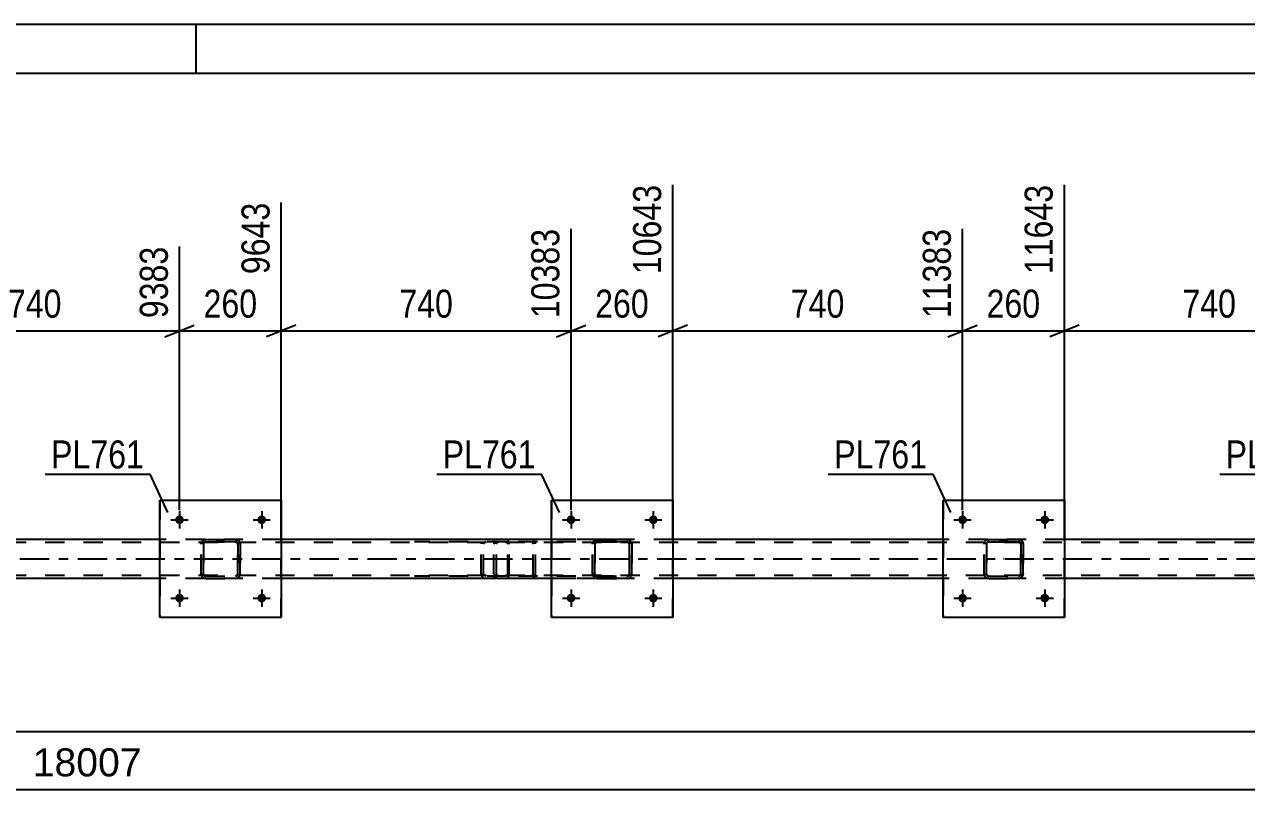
# Model space of a CAD drawing. Header units: millimetres. Extents: x 0 to 841, y 0 to 594.
# Drawn here: x 403.4 to 528.3, y 515.8 to 594 of the extents above; entities that cross this region are included whole.
import ezdxf

# ---------------------------------------------------------------- set-up
doc = ezdxf.new("R2010")
doc.units = ezdxf.units.MM
doc.linetypes.add('DXK_LINE_DOT2', pattern=[3.9198, 1.9599, -1.9599])
doc.linetypes.add('DXK_LINE_DOT3', pattern=[5.9187, 2.979, -0.9799, 0.9799, -0.9799])
doc.styles.add('Arial', font='ARIAL.TTF', dxfattribs={"height": 0.2})
doc.styles.add('Arial Narrow', font='ARIALN.TTF', dxfattribs={"height": 0.2})

# ---------------------------------------------------------------- blocks, each defined once
blk = doc.blocks.new('Unknown-318891418-1113')
at = {"color": 5, "linetype": 'Continuous'}
for p, q in [((841, 594), (0, 594)), ((421, 589), (421, 594)), ((836, 589), (5, 589))]:
    blk.add_line(p, q, dxfattribs=at)
blk = doc.blocks.new('Bolt-318891418-6267 - 6237')
at = {"linetype": 'Continuous'}
for points in [[(498.85, 543.37), (498.86, 543.46), (498.89, 543.55), (498.93, 543.63), (498.99, 543.7), (499.07, 543.75), (499.15, 543.79), (499.24, 543.81), (499.33, 543.81), (499.42, 543.79), (499.51, 543.75), (499.58, 543.7), (499.64, 543.63), (499.69, 543.55), (499.72, 543.46), (499.73, 543.37), (499.72, 543.28), (499.69, 543.19), (499.64, 543.11), (499.58, 543.04), (499.51, 542.99), (499.42, 542.95), (499.33, 542.93), (499.24, 542.93), (499.15, 542.95), (499.07, 542.99), (498.99, 543.04), (498.93, 543.11), (498.89, 543.19), (498.86, 543.28)], [(507.25, 543.37), (507.26, 543.46), (507.29, 543.55), (507.33, 543.63), (507.39, 543.7), (507.47, 543.75), (507.55, 543.79), (507.64, 543.81), (507.73, 543.81), (507.82, 543.79), (507.91, 543.75), (507.98, 543.7), (508.04, 543.63), (508.09, 543.55), (508.12, 543.46), (508.13, 543.37), (508.12, 543.28), (508.09, 543.19), (508.04, 543.11), (507.98, 543.04), (507.91, 542.99), (507.82, 542.95), (507.73, 542.93), (507.64, 542.93), (507.55, 542.95), (507.47, 542.99), (507.39, 543.04), (507.33, 543.11), (507.29, 543.19), (507.26, 543.28)]]:
    blk.add_hatch(color=1, dxfattribs=at).paths.add_polyline_path(points)
at = {"color": 1, "linetype": 'Continuous'}
for p, q in [((498.41, 543.37), (500.17, 543.37)), ((499.29, 544.25), (499.29, 542.49)), ((506.81, 543.37), (508.57, 543.37)), ((507.69, 544.25), (507.69, 542.49))]:
    blk.add_line(p, q, dxfattribs=at)
blk = doc.blocks.new('Bolt-318891418-6268 - 6237')
at = {"linetype": 'Continuous'}
for points in [[(498.85, 535.37), (498.86, 535.46), (498.89, 535.55), (498.93, 535.63), (498.99, 535.7), (499.07, 535.75), (499.15, 535.79), (499.24, 535.81), (499.33, 535.81), (499.42, 535.79), (499.51, 535.75), (499.58, 535.7), (499.64, 535.63), (499.69, 535.55), (499.72, 535.46), (499.73, 535.37), (499.72, 535.28), (499.69, 535.19), (499.64, 535.11), (499.58, 535.04), (499.51, 534.99), (499.42, 534.95), (499.33, 534.93), (499.24, 534.93), (499.15, 534.95), (499.07, 534.99), (498.99, 535.04), (498.93, 535.11), (498.89, 535.19), (498.86, 535.28)], [(507.25, 535.37), (507.26, 535.46), (507.29, 535.55), (507.33, 535.63), (507.39, 535.7), (507.47, 535.75), (507.55, 535.79), (507.64, 535.81), (507.73, 535.81), (507.82, 535.79), (507.91, 535.75), (507.98, 535.7), (508.04, 535.63), (508.09, 535.55), (508.12, 535.46), (508.13, 535.37), (508.12, 535.28), (508.09, 535.19), (508.04, 535.11), (507.98, 535.04), (507.91, 534.99), (507.82, 534.95), (507.73, 534.93), (507.64, 534.93), (507.55, 534.95), (507.47, 534.99), (507.39, 535.04), (507.33, 535.11), (507.29, 535.19), (507.26, 535.28)]]:
    blk.add_hatch(color=1, dxfattribs=at).paths.add_polyline_path(points)
at = {"color": 1, "linetype": 'Continuous'}
for p, q in [((499.29, 536.25), (499.29, 534.49)), ((507.69, 536.25), (507.69, 534.49)), ((498.41, 535.37), (500.17, 535.37)), ((506.81, 535.37), (508.57, 535.37))]:
    blk.add_line(p, q, dxfattribs=at)
blk = doc.blocks.new('Bolt-318891418-6269 - 6237')
at = {"linetype": 'Continuous'}
for points in [[(458.85, 543.37), (458.86, 543.46), (458.89, 543.55), (458.93, 543.63), (458.99, 543.7), (459.07, 543.75), (459.15, 543.79), (459.24, 543.81), (459.33, 543.81), (459.42, 543.79), (459.51, 543.75), (459.58, 543.7), (459.64, 543.63), (459.69, 543.55), (459.72, 543.46), (459.73, 543.37), (459.72, 543.28), (459.69, 543.19), (459.64, 543.11), (459.58, 543.04), (459.51, 542.99), (459.42, 542.95), (459.33, 542.93), (459.24, 542.93), (459.15, 542.95), (459.07, 542.99), (458.99, 543.04), (458.93, 543.11), (458.89, 543.19), (458.86, 543.28)], [(467.25, 543.37), (467.26, 543.46), (467.29, 543.55), (467.33, 543.63), (467.39, 543.7), (467.47, 543.75), (467.55, 543.79), (467.64, 543.81), (467.73, 543.81), (467.82, 543.79), (467.91, 543.75), (467.98, 543.7), (468.04, 543.63), (468.09, 543.55), (468.12, 543.46), (468.13, 543.37), (468.12, 543.28), (468.09, 543.19), (468.04, 543.11), (467.98, 543.04), (467.91, 542.99), (467.82, 542.95), (467.73, 542.93), (467.64, 542.93), (467.55, 542.95), (467.47, 542.99), (467.39, 543.04), (467.33, 543.11), (467.29, 543.19), (467.26, 543.28)]]:
    blk.add_hatch(color=1, dxfattribs=at).paths.add_polyline_path(points)
at = {"color": 1, "linetype": 'Continuous'}
for p, q in [((458.41, 543.37), (460.17, 543.37)), ((459.29, 544.25), (459.29, 542.49)), ((466.81, 543.37), (468.57, 543.37)), ((467.69, 544.25), (467.69, 542.49))]:
    blk.add_line(p, q, dxfattribs=at)
blk = doc.blocks.new('Bolt-318891418-6270 - 6237')
at = {"linetype": 'Continuous'}
for points in [[(458.85, 535.37), (458.86, 535.46), (458.89, 535.55), (458.93, 535.63), (458.99, 535.7), (459.07, 535.75), (459.15, 535.79), (459.24, 535.81), (459.33, 535.81), (459.42, 535.79), (459.51, 535.75), (459.58, 535.7), (459.64, 535.63), (459.69, 535.55), (459.72, 535.46), (459.73, 535.37), (459.72, 535.28), (459.69, 535.19), (459.64, 535.11), (459.58, 535.04), (459.51, 534.99), (459.42, 534.95), (459.33, 534.93), (459.24, 534.93), (459.15, 534.95), (459.07, 534.99), (458.99, 535.04), (458.93, 535.11), (458.89, 535.19), (458.86, 535.28)], [(467.25, 535.37), (467.26, 535.46), (467.29, 535.55), (467.33, 535.63), (467.39, 535.7), (467.47, 535.75), (467.55, 535.79), (467.64, 535.81), (467.73, 535.81), (467.82, 535.79), (467.91, 535.75), (467.98, 535.7), (468.04, 535.63), (468.09, 535.55), (468.12, 535.46), (468.13, 535.37), (468.12, 535.28), (468.09, 535.19), (468.04, 535.11), (467.98, 535.04), (467.91, 534.99), (467.82, 534.95), (467.73, 534.93), (467.64, 534.93), (467.55, 534.95), (467.47, 534.99), (467.39, 535.04), (467.33, 535.11), (467.29, 535.19), (467.26, 535.28)]]:
    blk.add_hatch(color=1, dxfattribs=at).paths.add_polyline_path(points)
at = {"color": 1, "linetype": 'Continuous'}
for p, q in [((459.29, 536.25), (459.29, 534.49)), ((467.69, 536.25), (467.69, 534.49)), ((458.41, 535.37), (460.17, 535.37)), ((466.81, 535.37), (468.57, 535.37))]:
    blk.add_line(p, q, dxfattribs=at)
blk = doc.blocks.new('Bolt-318891418-6271 - 6237')
at = {"linetype": 'Continuous'}
for points in [[(418.84, 543.37), (418.85, 543.46), (418.88, 543.55), (418.93, 543.63), (418.99, 543.7), (419.06, 543.75), (419.15, 543.79), (419.24, 543.81), (419.33, 543.81), (419.42, 543.79), (419.5, 543.75), (419.58, 543.7), (419.64, 543.63), (419.68, 543.55), (419.71, 543.46), (419.72, 543.37), (419.71, 543.28), (419.68, 543.19), (419.64, 543.11), (419.58, 543.04), (419.5, 542.99), (419.42, 542.95), (419.33, 542.93), (419.24, 542.93), (419.15, 542.95), (419.06, 542.99), (418.99, 543.04), (418.93, 543.11), (418.88, 543.19), (418.85, 543.28)], [(427.24, 543.37), (427.25, 543.46), (427.28, 543.55), (427.33, 543.63), (427.39, 543.7), (427.46, 543.75), (427.55, 543.79), (427.64, 543.81), (427.73, 543.81), (427.82, 543.79), (427.9, 543.75), (427.98, 543.7), (428.04, 543.63), (428.08, 543.55), (428.11, 543.46), (428.12, 543.37), (428.11, 543.28), (428.08, 543.19), (428.04, 543.11), (427.98, 543.04), (427.9, 542.99), (427.82, 542.95), (427.73, 542.93), (427.64, 542.93), (427.55, 542.95), (427.46, 542.99), (427.39, 543.04), (427.33, 543.11), (427.28, 543.19), (427.25, 543.28)]]:
    blk.add_hatch(color=1, dxfattribs=at).paths.add_polyline_path(points)
at = {"color": 1, "linetype": 'Continuous'}
for p, q in [((418.4, 543.37), (420.16, 543.37)), ((419.28, 544.25), (419.28, 542.49)), ((426.8, 543.37), (428.56, 543.37)), ((427.68, 544.25), (427.68, 542.49))]:
    blk.add_line(p, q, dxfattribs=at)
blk = doc.blocks.new('Bolt-318891418-6272 - 6237')
at = {"linetype": 'Continuous'}
for points in [[(418.84, 535.37), (418.85, 535.46), (418.88, 535.55), (418.93, 535.63), (418.99, 535.7), (419.06, 535.75), (419.15, 535.79), (419.24, 535.81), (419.33, 535.81), (419.42, 535.79), (419.5, 535.75), (419.58, 535.7), (419.64, 535.63), (419.68, 535.55), (419.71, 535.46), (419.72, 535.37), (419.71, 535.28), (419.68, 535.19), (419.64, 535.11), (419.58, 535.04), (419.5, 534.99), (419.42, 534.95), (419.33, 534.93), (419.24, 534.93), (419.15, 534.95), (419.06, 534.99), (418.99, 535.04), (418.93, 535.11), (418.88, 535.19), (418.85, 535.28)], [(427.24, 535.37), (427.25, 535.46), (427.28, 535.55), (427.33, 535.63), (427.39, 535.7), (427.46, 535.75), (427.55, 535.79), (427.64, 535.81), (427.73, 535.81), (427.82, 535.79), (427.9, 535.75), (427.98, 535.7), (428.04, 535.63), (428.08, 535.55), (428.11, 535.46), (428.12, 535.37), (428.11, 535.28), (428.08, 535.19), (428.04, 535.11), (427.98, 535.04), (427.9, 534.99), (427.82, 534.95), (427.73, 534.93), (427.64, 534.93), (427.55, 534.95), (427.46, 534.99), (427.39, 535.04), (427.33, 535.11), (427.28, 535.19), (427.25, 535.28)]]:
    blk.add_hatch(color=1, dxfattribs=at).paths.add_polyline_path(points)
at = {"color": 1, "linetype": 'Continuous'}
for p, q in [((419.28, 536.25), (419.28, 534.49)), ((427.68, 536.25), (427.68, 534.49)), ((418.4, 535.37), (420.16, 535.37)), ((426.8, 535.37), (428.56, 535.37))]:
    blk.add_line(p, q, dxfattribs=at)
blk = doc.blocks.new('Part-318891418-6298 - 6237')
at = {"color": 7, "linetype": 'DXK_LINE_DOT2'}
for p, q in [((764.22, 541.05), (89.29, 541.05)), ((429.68, 541.37), (417.28, 541.37)), ((469.69, 541.37), (457.29, 541.37)), ((509.69, 541.37), (497.29, 541.37)), ((764.22, 537.69), (89.29, 537.69)), ((429.68, 537.37), (417.28, 537.37)), ((469.69, 537.37), (457.29, 537.37)), ((509.69, 537.37), (497.29, 537.37))]:
    blk.add_line(p, q, dxfattribs=at)
at = {"color": 2, "linetype": 'Continuous'}
for p, q in [((417.28, 541.37), (389.69, 541.37)), ((457.29, 541.37), (429.68, 541.37)), ((497.29, 541.37), (469.69, 541.37)), ((537.28, 541.37), (509.69, 541.37)), ((417.28, 537.37), (389.69, 537.37)), ((457.29, 537.37), (429.68, 537.37)), ((497.29, 537.37), (469.69, 537.37)), ((537.28, 537.37), (509.69, 537.37))]:
    blk.add_line(p, q, dxfattribs=at)
at = {"color": 7, "linetype": 'DXK_LINE_DOT3'}
blk.add_line((89.29, 539.37), (764.22, 539.37), dxfattribs=at)
blk = doc.blocks.new('Part-318891418-6331 - 6237')
at = {"color": 7, "linetype": 'DXK_LINE_DOT2'}
for p, q in [((451.45, 541.05), (451.41, 540.89)), ((451.41, 537.85), (451.41, 540.89)), ((451.45, 541.08), (451.45, 541.05)), ((451.67, 540.89), (451.69, 540.98)), ((451.67, 537.85), (451.67, 540.89)), ((451.69, 540.98), (451.74, 541.06)), ((451.92, 541.37), (451.73, 541.33)), ((451.74, 541.06), (451.83, 541.11)), ((451.83, 541.11), (451.92, 541.13)), ((463.7, 541.37), (451.92, 541.37)), ((463.7, 541.13), (451.92, 541.13)), ((455.35, 541.33), (455.16, 541.37)), ((455.16, 541.13), (455.26, 541.11)), ((455.26, 541.11), (455.34, 541.06)), ((455.34, 541.06), (455.39, 540.98)), ((455.39, 540.98), (455.41, 540.89)), ((455.41, 537.85), (455.41, 540.89)), ((455.63, 541.05), (455.63, 541.08)), ((455.67, 540.89), (455.63, 541.05)), ((455.67, 537.85), (455.67, 540.89)), ((451.41, 537.85), (451.42, 537.82)), ((451.42, 537.82), (451.44, 537.72)), ((451.44, 537.72), (451.45, 537.67)), ((451.69, 537.76), (451.67, 537.85)), ((451.74, 537.68), (451.69, 537.76)), ((451.73, 537.41), (451.92, 537.37)), ((451.83, 537.63), (451.74, 537.68)), ((451.92, 537.61), (451.83, 537.63)), ((463.7, 537.61), (451.92, 537.61)), ((463.7, 537.37), (451.92, 537.37)), ((455.26, 537.63), (455.16, 537.61)), ((455.16, 537.37), (455.35, 537.41)), ((455.34, 537.68), (455.26, 537.63)), ((455.39, 537.76), (455.34, 537.68)), ((455.41, 537.85), (455.39, 537.76)), ((455.63, 537.67), (455.64, 537.72)), ((455.64, 537.72), (455.66, 537.82)), ((455.66, 537.82), (455.67, 537.85))]:
    blk.add_line(p, q, dxfattribs=at)
for centre, start, end in [((455.18, 540.87), 24.32, 69.2417), ((451.9, 537.87), 204.32, 249.2417), ((455.18, 537.87), 290.7583, 335.68)]:
    blk.add_arc(centre, 0.496, start, end, dxfattribs=at)
blk = doc.blocks.new('Part-318891418-6372 - 6237')
at = {"color": 2, "linetype": 'Continuous'}
for p, q in [((497.29, 533.37), (497.29, 545.37)), ((497.29, 545.37), (497.29, 545.37)), ((497.29, 545.37), (509.69, 545.37)), ((509.69, 545.37), (509.69, 533.37)), ((497.29, 533.37), (497.29, 533.37)), ((509.69, 533.37), (497.29, 533.37))]:
    blk.add_line(p, q, dxfattribs=at)
at = {"color": 7, "linetype": 'DXK_LINE_DOT2'}
for p, q in [((497.29, 545.37), (497.29, 533.37)), ((497.29, 545.37), (497.29, 545.37)), ((509.69, 533.37), (509.69, 545.37)), ((497.29, 533.37), (497.29, 533.37))]:
    blk.add_line(p, q, dxfattribs=at)
blk = doc.blocks.new('Part-318891418-6373 - 6237')
at = {"color": 7, "linetype": 'DXK_LINE_DOT2'}
for p, q in [((501.48, 540.89), (501.52, 541.08)), ((501.48, 540.89), (501.49, 540.89)), ((501.48, 537.85), (501.48, 540.89)), ((501.52, 541.07), (501.49, 540.89)), ((501.49, 537.85), (501.49, 540.89)), ((501.74, 540.98), (501.72, 540.89)), ((501.73, 540.89), (501.72, 540.89)), ((501.72, 540.89), (501.72, 537.85)), ((501.73, 540.89), (501.75, 540.98)), ((501.73, 537.85), (501.73, 540.89)), ((501.79, 541.06), (501.74, 540.98)), ((501.75, 540.98), (501.8, 541.06)), ((501.78, 541.33), (501.96, 541.37)), ((501.97, 541.37), (501.78, 541.33)), ((501.87, 541.11), (501.79, 541.06)), ((501.8, 541.06), (501.88, 541.11)), ((501.96, 541.13), (501.87, 541.11)), ((501.88, 541.11), (501.97, 541.13)), ((501.97, 541.37), (501.96, 541.37)), ((501.96, 541.37), (505, 541.37)), ((501.96, 541.13), (501.97, 541.13)), ((505, 541.13), (501.96, 541.13)), ((501.97, 541.37), (505.01, 541.37)), ((501.97, 541.13), (505.01, 541.13)), ((505, 541.37), (505.01, 541.37)), ((505, 541.37), (505.19, 541.33)), ((505.01, 541.13), (505, 541.13)), ((505.1, 541.11), (505, 541.13)), ((505.19, 541.33), (505.01, 541.37)), ((505.01, 541.13), (505.1, 541.11)), ((505.1, 541.11), (505.1, 541.11)), ((505.1, 541.11), (505.18, 541.06)), ((505.17, 541.06), (505.1, 541.11)), ((505.22, 540.98), (505.17, 541.06)), ((505.18, 541.06), (505.23, 540.98)), ((505.24, 540.89), (505.22, 540.98)), ((505.23, 540.98), (505.25, 540.89)), ((505.25, 540.89), (505.24, 540.89)), ((505.24, 540.89), (505.24, 537.85)), ((505.25, 537.85), (505.25, 540.89)), ((505.45, 541.08), (505.48, 540.89)), ((505.49, 540.89), (505.45, 541.07)), ((505.49, 540.89), (505.48, 540.89)), ((505.48, 540.89), (505.48, 537.85)), ((505.49, 537.85), (505.49, 540.89)), ((501.49, 537.85), (501.48, 537.85)), ((501.52, 537.67), (501.48, 537.85)), ((501.49, 537.85), (501.52, 537.67)), ((501.72, 537.85), (501.73, 537.85)), ((501.72, 537.85), (501.74, 537.76)), ((501.75, 537.76), (501.73, 537.85)), ((501.74, 537.76), (501.79, 537.68)), ((501.8, 537.68), (501.75, 537.76)), ((501.78, 537.41), (501.78, 537.41)), ((501.96, 537.37), (501.78, 537.41)), ((501.78, 537.41), (501.97, 537.37)), ((501.79, 537.68), (501.87, 537.63)), ((501.88, 537.63), (501.8, 537.68)), ((501.87, 537.63), (501.96, 537.61)), ((501.97, 537.61), (501.88, 537.63)), ((501.97, 537.61), (501.96, 537.61)), ((501.96, 537.61), (505, 537.61)), ((501.97, 537.37), (501.96, 537.37)), ((501.96, 537.37), (505, 537.37)), ((501.97, 537.61), (505.01, 537.61)), ((501.97, 537.37), (505.01, 537.37)), ((505, 537.61), (505.1, 537.63)), ((505, 537.61), (505.01, 537.61)), ((505.19, 537.41), (505, 537.37)), ((505, 537.37), (505.01, 537.37)), ((505.1, 537.63), (505.01, 537.61)), ((505.01, 537.37), (505.19, 537.41)), ((505.18, 537.68), (505.1, 537.63)), ((505.1, 537.63), (505.17, 537.68)), ((505.17, 537.68), (505.22, 537.76)), ((505.23, 537.76), (505.18, 537.68)), ((505.22, 537.76), (505.24, 537.85)), ((505.25, 537.85), (505.23, 537.76)), ((505.24, 537.85), (505.25, 537.85)), ((505.48, 537.85), (505.45, 537.67)), ((505.45, 537.67), (505.49, 537.85)), ((505.48, 537.85), (505.49, 537.85))]:
    blk.add_line(p, q, dxfattribs=at)
at = {"color": 7, "linetype": 'DXK_LINE_DOT3'}
blk.add_line((503.49, 539.37), (503.48, 539.37), dxfattribs=at)
at = {"color": 7, "linetype": 'DXK_LINE_DOT2'}
for centre, start, end in [((501.96, 540.89), 112.5, 157.5), ((501.97, 540.89), 112.5, 157.5), ((505, 540.89), 22.5, 67.5), ((505.01, 540.89), 22.5, 67.5), ((501.96, 537.85), 202.5, 247.5), ((501.97, 537.85), 202.5, 247.5), ((505, 537.85), 292.5, 337.5), ((505.01, 537.85), 292.5, 337.5)]:
    blk.add_arc(centre, 0.48, start, end, dxfattribs=at)
blk = doc.blocks.new('Part-318891418-6378 - 6237')
at = {"color": 2, "linetype": 'Continuous'}
for p, q in [((457.29, 533.37), (457.29, 545.37)), ((457.29, 545.37), (457.29, 545.37)), ((457.29, 545.37), (469.69, 545.37)), ((469.69, 545.37), (469.69, 533.37)), ((457.29, 533.37), (457.29, 533.37)), ((469.69, 533.37), (457.29, 533.37))]:
    blk.add_line(p, q, dxfattribs=at)
at = {"color": 7, "linetype": 'DXK_LINE_DOT2'}
for p, q in [((457.29, 545.37), (457.29, 533.37)), ((457.29, 545.37), (457.29, 545.37)), ((469.69, 533.37), (469.69, 545.37)), ((457.29, 533.37), (457.29, 533.37))]:
    blk.add_line(p, q, dxfattribs=at)
blk = doc.blocks.new('Part-318891418-6379 - 6237')
at = {"color": 7, "linetype": 'DXK_LINE_DOT2'}
for p, q in [((461.48, 540.89), (461.52, 541.08)), ((461.48, 540.89), (461.49, 540.89)), ((461.48, 537.85), (461.48, 540.89)), ((461.52, 541.07), (461.49, 540.89)), ((461.49, 537.85), (461.49, 540.89)), ((461.74, 540.98), (461.72, 540.89)), ((461.73, 540.89), (461.72, 540.89)), ((461.72, 540.89), (461.72, 537.85)), ((461.73, 540.89), (461.75, 540.98)), ((461.73, 537.85), (461.73, 540.89)), ((461.79, 541.06), (461.74, 540.98)), ((461.75, 540.98), (461.8, 541.06)), ((461.78, 541.33), (461.96, 541.37)), ((461.97, 541.37), (461.78, 541.33)), ((461.87, 541.11), (461.79, 541.06)), ((461.8, 541.06), (461.88, 541.11)), ((461.96, 541.13), (461.87, 541.11)), ((461.88, 541.11), (461.97, 541.13)), ((461.97, 541.37), (461.96, 541.37)), ((461.96, 541.37), (465, 541.37)), ((461.96, 541.13), (461.97, 541.13)), ((465, 541.13), (461.96, 541.13)), ((461.97, 541.37), (465.01, 541.37)), ((461.97, 541.13), (465.01, 541.13)), ((465, 541.37), (465.01, 541.37)), ((465, 541.37), (465.19, 541.33)), ((465.01, 541.13), (465, 541.13)), ((465.1, 541.11), (465, 541.13)), ((465.19, 541.33), (465.01, 541.37)), ((465.01, 541.13), (465.1, 541.11)), ((465.1, 541.11), (465.1, 541.11)), ((465.1, 541.11), (465.18, 541.06)), ((465.17, 541.06), (465.1, 541.11)), ((465.23, 540.98), (465.17, 541.06)), ((465.18, 541.06), (465.23, 540.98)), ((465.23, 540.98), (465.25, 540.89)), ((465.24, 540.89), (465.23, 540.98)), ((465.25, 540.89), (465.24, 540.89)), ((465.24, 540.89), (465.24, 537.85)), ((465.25, 537.85), (465.25, 540.89)), ((465.45, 541.08), (465.48, 540.89)), ((465.49, 540.89), (465.45, 541.07)), ((465.49, 540.89), (465.48, 540.89)), ((465.48, 540.89), (465.48, 537.85)), ((465.49, 537.85), (465.49, 540.89)), ((461.49, 537.85), (461.48, 537.85)), ((461.52, 537.67), (461.48, 537.85)), ((461.49, 537.85), (461.52, 537.67)), ((461.72, 537.85), (461.73, 537.85)), ((461.72, 537.85), (461.74, 537.76)), ((461.75, 537.76), (461.73, 537.85)), ((461.74, 537.76), (461.79, 537.68)), ((461.8, 537.68), (461.75, 537.76)), ((461.78, 537.41), (461.78, 537.41)), ((461.96, 537.37), (461.78, 537.41)), ((461.78, 537.41), (461.97, 537.37)), ((461.79, 537.68), (461.87, 537.63)), ((461.88, 537.63), (461.8, 537.68)), ((461.87, 537.63), (461.96, 537.61)), ((461.97, 537.61), (461.88, 537.63)), ((461.97, 537.61), (461.96, 537.61)), ((461.96, 537.61), (465, 537.61)), ((461.97, 537.37), (461.96, 537.37)), ((461.96, 537.37), (465, 537.37)), ((461.97, 537.61), (465.01, 537.61)), ((461.97, 537.37), (465.01, 537.37)), ((465, 537.61), (465.1, 537.63)), ((465, 537.61), (465.01, 537.61)), ((465.19, 537.41), (465, 537.37)), ((465, 537.37), (465.01, 537.37)), ((465.1, 537.63), (465.01, 537.61)), ((465.01, 537.37), (465.19, 537.41)), ((465.18, 537.68), (465.1, 537.63)), ((465.1, 537.63), (465.17, 537.68)), ((465.17, 537.68), (465.23, 537.76)), ((465.23, 537.76), (465.18, 537.68)), ((465.25, 537.85), (465.23, 537.76)), ((465.23, 537.76), (465.24, 537.85)), ((465.24, 537.85), (465.25, 537.85)), ((465.48, 537.85), (465.45, 537.67)), ((465.45, 537.67), (465.49, 537.85)), ((465.48, 537.85), (465.49, 537.85))]:
    blk.add_line(p, q, dxfattribs=at)
at = {"color": 7, "linetype": 'DXK_LINE_DOT3'}
blk.add_line((463.49, 539.37), (463.48, 539.37), dxfattribs=at)
at = {"color": 7, "linetype": 'DXK_LINE_DOT2'}
for centre, start, end in [((461.96, 540.89), 112.5, 157.5), ((461.97, 540.89), 112.5, 157.5), ((465, 540.89), 22.5, 67.5), ((465.01, 540.89), 22.5, 67.5), ((461.96, 537.85), 202.5, 247.5), ((461.97, 537.85), 202.5, 247.5), ((465, 537.85), 292.5, 337.5), ((465.01, 537.85), 292.5, 337.5)]:
    blk.add_arc(centre, 0.48, start, end, dxfattribs=at)
blk = doc.blocks.new('Part-318891418-6384 - 6237')
at = {"color": 2, "linetype": 'Continuous'}
for p, q in [((417.28, 533.37), (417.28, 545.37)), ((417.28, 545.37), (417.28, 545.37)), ((417.28, 545.37), (429.68, 545.37)), ((429.68, 545.37), (429.68, 533.37)), ((417.28, 533.37), (417.28, 533.37)), ((429.68, 533.37), (417.28, 533.37))]:
    blk.add_line(p, q, dxfattribs=at)
at = {"color": 7, "linetype": 'DXK_LINE_DOT2'}
for p, q in [((417.28, 545.37), (417.28, 533.37)), ((417.28, 545.37), (417.28, 545.37)), ((429.68, 533.37), (429.68, 545.37)), ((417.28, 533.37), (417.28, 533.37))]:
    blk.add_line(p, q, dxfattribs=at)
blk = doc.blocks.new('Part-318891418-6385 - 6237')
at = {"color": 7, "linetype": 'DXK_LINE_DOT2'}
for p, q in [((421.48, 540.89), (421.51, 541.08)), ((421.52, 541.07), (421.48, 540.89)), ((421.48, 537.85), (421.48, 540.89)), ((421.48, 540.89), (421.48, 540.89)), ((421.48, 537.85), (421.48, 540.89)), ((421.72, 540.89), (421.74, 540.98)), ((421.74, 540.98), (421.72, 540.89)), ((421.72, 537.85), (421.72, 540.89)), ((421.72, 540.89), (421.72, 540.89)), ((421.72, 540.89), (421.72, 537.85)), ((421.74, 540.98), (421.79, 541.06)), ((421.79, 541.06), (421.74, 540.98)), ((421.77, 541.33), (421.96, 541.37)), ((421.96, 541.37), (421.78, 541.33)), ((421.79, 541.06), (421.87, 541.11)), ((421.87, 541.11), (421.79, 541.06)), ((421.87, 541.11), (421.96, 541.13)), ((421.96, 541.13), (421.87, 541.11)), ((421.96, 541.37), (425, 541.37)), ((421.96, 541.37), (421.96, 541.37)), ((421.96, 541.37), (425, 541.37)), ((421.96, 541.13), (425, 541.13)), ((421.96, 541.13), (421.96, 541.13)), ((425, 541.13), (421.96, 541.13)), ((425, 541.37), (425, 541.37)), ((425, 541.37), (425.18, 541.33)), ((425.19, 541.33), (425, 541.37)), ((425, 541.13), (425, 541.13)), ((425, 541.13), (425.09, 541.11)), ((425.09, 541.11), (425, 541.13)), ((425.09, 541.11), (425.09, 541.11)), ((425.09, 541.11), (425.17, 541.06)), ((425.17, 541.06), (425.09, 541.11)), ((425.17, 541.06), (425.22, 540.98)), ((425.22, 540.98), (425.17, 541.06)), ((425.22, 540.98), (425.24, 540.89)), ((425.24, 540.89), (425.22, 540.98)), ((425.24, 537.85), (425.24, 540.89)), ((425.24, 540.89), (425.24, 540.89)), ((425.24, 540.89), (425.24, 537.85)), ((425.44, 541.08), (425.48, 540.89)), ((425.48, 540.89), (425.45, 541.07)), ((425.48, 537.85), (425.48, 540.89)), ((425.48, 540.89), (425.48, 540.89)), ((425.48, 540.89), (425.48, 537.85)), ((421.48, 537.85), (421.48, 537.85)), ((421.51, 537.67), (421.48, 537.85)), ((421.48, 537.85), (421.52, 537.67)), ((421.72, 537.85), (421.72, 537.85)), ((421.74, 537.76), (421.72, 537.85)), ((421.72, 537.85), (421.74, 537.76)), ((421.79, 537.68), (421.74, 537.76)), ((421.74, 537.76), (421.79, 537.68)), ((421.77, 537.41), (421.78, 537.41)), ((421.96, 537.37), (421.77, 537.41)), ((421.78, 537.41), (421.96, 537.37)), ((421.87, 537.63), (421.79, 537.68)), ((421.79, 537.68), (421.87, 537.63)), ((421.96, 537.61), (421.87, 537.63)), ((421.87, 537.63), (421.96, 537.61)), ((421.96, 537.61), (425, 537.61)), ((421.96, 537.61), (421.96, 537.61)), ((421.96, 537.61), (425, 537.61)), ((421.96, 537.37), (425, 537.37)), ((421.96, 537.37), (421.96, 537.37)), ((421.96, 537.37), (425, 537.37)), ((425.09, 537.63), (425, 537.61)), ((425, 537.61), (425.09, 537.63)), ((425, 537.61), (425, 537.61)), ((425.18, 537.41), (425, 537.37)), ((425, 537.37), (425.19, 537.41)), ((425, 537.37), (425, 537.37)), ((425.17, 537.68), (425.09, 537.63)), ((425.09, 537.63), (425.17, 537.68)), ((425.22, 537.76), (425.17, 537.68)), ((425.17, 537.68), (425.22, 537.76)), ((425.24, 537.85), (425.22, 537.76)), ((425.22, 537.76), (425.24, 537.85)), ((425.24, 537.85), (425.24, 537.85)), ((425.48, 537.85), (425.44, 537.67)), ((425.45, 537.67), (425.48, 537.85)), ((425.48, 537.85), (425.48, 537.85))]:
    blk.add_line(p, q, dxfattribs=at)
at = {"color": 7, "linetype": 'DXK_LINE_DOT3'}
blk.add_line((423.49, 539.37), (423.47, 539.37), dxfattribs=at)
at = {"color": 7, "linetype": 'DXK_LINE_DOT2'}
for centre, start, end in [((421.96, 540.89), 112.5, 157.5), ((421.96, 540.89), 112.5, 157.5), ((425, 540.89), 22.5, 67.5), ((425, 540.89), 22.5, 67.5), ((421.96, 537.85), 202.5, 247.5), ((421.96, 537.85), 202.5, 247.5), ((425, 537.85), 292.5, 337.5), ((425, 537.85), 292.5, 337.5)]:
    blk.add_arc(centre, 0.48, start, end, dxfattribs=at)
blk = doc.blocks.new('Part-318891418-6490 - 6237')
at = {"color": 7, "linetype": 'DXK_LINE_DOT2'}
for p, q in [((452.69, 541.37), (443.28, 541.37)), ((452.69, 541.13), (443.28, 541.13)), ((450.13, 541.05), (450.09, 540.89)), ((450.09, 537.85), (450.09, 540.89)), ((450.13, 541.08), (450.13, 541.05)), ((450.35, 540.89), (450.36, 540.98)), ((450.35, 537.85), (450.35, 540.89)), ((450.36, 540.98), (450.42, 541.06)), ((450.6, 541.37), (450.4, 541.33)), ((450.42, 541.06), (450.5, 541.11)), ((450.5, 541.11), (450.6, 541.13)), ((451.41, 541.37), (451.41, 541.13)), ((452.79, 541.33), (452.69, 541.37)), ((452.69, 541.13), (452.74, 541.11)), ((452.74, 541.11), (452.78, 541.06)), ((452.78, 541.06), (452.81, 540.98)), ((452.88, 541.23), (452.79, 541.33)), ((452.81, 540.98), (452.82, 540.89)), ((452.82, 537.85), (452.82, 540.89)), ((452.94, 541.08), (452.88, 541.23)), ((452.96, 540.89), (452.94, 541.08)), ((452.96, 537.85), (452.96, 540.89)), ((452.69, 537.61), (443.28, 537.61)), ((452.69, 537.37), (443.28, 537.37)), ((450.09, 537.85), (450.1, 537.82)), ((450.1, 537.82), (450.12, 537.72)), ((450.12, 537.72), (450.13, 537.67)), ((450.36, 537.76), (450.35, 537.85)), ((450.42, 537.68), (450.36, 537.76)), ((450.4, 537.41), (450.6, 537.37)), ((450.5, 537.63), (450.42, 537.68)), ((450.6, 537.61), (450.5, 537.63)), ((451.41, 537.37), (451.41, 537.61)), ((452.74, 537.63), (452.69, 537.61)), ((452.69, 537.37), (452.79, 537.41)), ((452.78, 537.68), (452.74, 537.63)), ((452.81, 537.76), (452.78, 537.68)), ((452.79, 537.41), (452.88, 537.51)), ((452.82, 537.85), (452.81, 537.76)), ((452.88, 537.51), (452.94, 537.67)), ((452.94, 537.67), (452.96, 537.85))]:
    blk.add_line(p, q, dxfattribs=at)
blk.add_arc((450.58, 537.87), 0.492, 203.8494, 248.8059, dxfattribs=at)
blk = doc.blocks.new('StraightDimension-318891418-12350 - 6237')
at = {"color": 7, "linetype": 'Continuous'}
for p, q in [((509.69, 542.37), (509.69, 577.62)), ((539.29, 544.37), (539.29, 573.12)), ((511.19, 563.28), (508.19, 562.08)), ((537.79, 562.08), (540.79, 563.28)), ((509.69, 562.68), (539.29, 562.68))]:
    blk.add_line(p, q, dxfattribs=at)
at = {"color": 0}
blk.add_wipeout([(527.83, 563.43), (527.83, 567.63), (521.15, 567.63), (521.15, 563.43)], dxfattribs=at)
at = {"color": 3, "style": 'Arial Narrow'}
blk.add_text('740', height=2.863, dxfattribs=at).set_placement((521.75, 564.03))
at = {"color": 0, "linetype": 'Continuous'}
blk.add_wipeout([(538.69, 573.72), (534.49, 573.72), (534.49, 563.38), (538.69, 563.38)], dxfattribs=at)
at = {"color": 3, "linetype": 'Continuous', "style": 'Arial Narrow'}
blk.add_text('12383', height=2.863, rotation=90.0002, dxfattribs=at).set_placement((538.09, 563.98))
blk = doc.blocks.new('StraightDimension-318891418-12351 - 6237')
at = {"color": 7, "linetype": 'Continuous'}
for p, q in [((509.69, 542.37), (509.69, 577.62)), ((499.29, 544.37), (499.29, 573.12)), ((497.79, 562.08), (500.79, 563.28)), ((511.19, 563.28), (508.19, 562.08)), ((499.29, 562.68), (509.69, 562.68))]:
    blk.add_line(p, q, dxfattribs=at)
at = {"color": 0}
blk.add_wipeout([(507.83, 563.43), (507.83, 567.63), (501.14, 567.63), (501.14, 563.43)], dxfattribs=at)
at = {"color": 3, "style": 'Arial Narrow'}
blk.add_text('260', height=2.863, dxfattribs=at).set_placement((501.74, 564.03))
at = {"color": 0, "linetype": 'Continuous'}
blk.add_wipeout([(509.09, 578.22), (504.89, 578.22), (504.89, 567.88), (509.09, 567.88)], dxfattribs=at)
at = {"color": 3, "linetype": 'Continuous', "style": 'Arial Narrow'}
blk.add_text('11643', height=2.863, rotation=90.0002, dxfattribs=at).set_placement((508.49, 568.48))
blk = doc.blocks.new('StraightDimension-318891418-12352 - 6237')
at = {"color": 7, "linetype": 'Continuous'}
for p, q in [((469.69, 542.37), (469.69, 577.62)), ((499.29, 544.37), (499.29, 573.12)), ((471.19, 563.28), (468.19, 562.08)), ((497.79, 562.08), (500.79, 563.28)), ((469.69, 562.68), (499.29, 562.68))]:
    blk.add_line(p, q, dxfattribs=at)
at = {"color": 0}
blk.add_wipeout([(487.83, 563.43), (487.83, 567.63), (481.14, 567.63), (481.14, 563.43)], dxfattribs=at)
at = {"color": 3, "style": 'Arial Narrow'}
blk.add_text('740', height=2.863, dxfattribs=at).set_placement((481.74, 564.03))
at = {"color": 0, "linetype": 'Continuous'}
blk.add_wipeout([(498.69, 573.72), (494.49, 573.72), (494.49, 563.38), (498.69, 563.38)], dxfattribs=at)
at = {"color": 3, "linetype": 'Continuous', "style": 'Arial Narrow'}
blk.add_text('11383', height=2.863, rotation=90.0002, dxfattribs=at).set_placement((498.09, 563.98))
blk = doc.blocks.new('StraightDimension-318891418-11635 - 6237')
at = {"color": 7, "linetype": 'Continuous'}
blk.add_line((55.46, 521.72), (709.13, 521.72), dxfattribs=at)
blk = doc.blocks.new('StraightDimension-318891418-6603 - 6237')
at = {"color": 7, "linetype": 'Continuous'}
blk.add_line((55.46, 515.8), (764.22, 515.8), dxfattribs=at)
at = {"color": 0}
blk.add_wipeout([(416, 516.55), (416, 520.75), (403.68, 520.75), (403.68, 516.55)], dxfattribs=at)
at = {"color": 3, "style": 'Arial'}
blk.add_text('18007', height=2.865, dxfattribs=at).set_placement((404.28, 517.15))
blk = doc.blocks.new('StraightDimension-318891418-12353 - 6237')
at = {"color": 7, "linetype": 'Continuous'}
for p, q in [((469.69, 542.37), (469.69, 577.62)), ((459.29, 544.37), (459.29, 573.12)), ((457.79, 562.08), (460.79, 563.28)), ((471.19, 563.28), (468.19, 562.08)), ((459.29, 562.68), (469.69, 562.68))]:
    blk.add_line(p, q, dxfattribs=at)
at = {"color": 0}
blk.add_wipeout([(467.83, 563.43), (467.83, 567.63), (461.15, 567.63), (461.15, 563.43)], dxfattribs=at)
at = {"color": 3, "style": 'Arial Narrow'}
blk.add_text('260', height=2.863, dxfattribs=at).set_placement((461.75, 564.03))
at = {"color": 0, "linetype": 'Continuous'}
blk.add_wipeout([(469.09, 578.22), (464.89, 578.22), (464.89, 567.88), (469.09, 567.88)], dxfattribs=at)
at = {"color": 3, "linetype": 'Continuous', "style": 'Arial Narrow'}
blk.add_text('10643', height=2.863, rotation=90.0002, dxfattribs=at).set_placement((468.49, 568.48))
blk = doc.blocks.new('StraightDimension-318891418-12354 - 6237')
at = {"color": 7, "linetype": 'Continuous'}
for p, q in [((429.68, 542.37), (429.68, 575.79)), ((459.29, 544.37), (459.29, 573.12)), ((431.18, 563.28), (428.18, 562.08)), ((457.79, 562.08), (460.79, 563.28)), ((429.68, 562.68), (459.29, 562.68))]:
    blk.add_line(p, q, dxfattribs=at)
at = {"color": 0}
blk.add_wipeout([(447.83, 563.43), (447.83, 567.63), (441.14, 567.63), (441.14, 563.43)], dxfattribs=at)
at = {"color": 3, "style": 'Arial Narrow'}
blk.add_text('740', height=2.863, dxfattribs=at).set_placement((441.74, 564.03))
at = {"color": 0, "linetype": 'Continuous'}
blk.add_wipeout([(458.69, 573.72), (454.49, 573.72), (454.49, 563.38), (458.69, 563.38)], dxfattribs=at)
at = {"color": 3, "linetype": 'Continuous', "style": 'Arial Narrow'}
blk.add_text('10383', height=2.863, rotation=90.0002, dxfattribs=at).set_placement((458.09, 563.98))
blk = doc.blocks.new('StraightDimension-318891418-12355 - 6237')
at = {"color": 7, "linetype": 'Continuous'}
for p, q in [((429.68, 542.37), (429.68, 575.79)), ((419.29, 544.37), (419.29, 571.29)), ((417.79, 562.08), (420.79, 563.28)), ((431.18, 563.28), (428.18, 562.08)), ((419.29, 562.68), (429.68, 562.68))]:
    blk.add_line(p, q, dxfattribs=at)
at = {"color": 0}
blk.add_wipeout([(427.83, 563.43), (427.83, 567.63), (421.14, 567.63), (421.14, 563.43)], dxfattribs=at)
at = {"color": 3, "style": 'Arial Narrow'}
blk.add_text('260', height=2.863, dxfattribs=at).set_placement((421.74, 564.03))
at = {"color": 0, "linetype": 'Continuous'}
blk.add_wipeout([(429.08, 576.39), (424.88, 576.39), (424.88, 567.88), (429.08, 567.88)], dxfattribs=at)
at = {"color": 3, "linetype": 'Continuous', "style": 'Arial Narrow'}
blk.add_text('9643', height=2.863, rotation=90.0002, dxfattribs=at).set_placement((428.48, 568.48))
blk = doc.blocks.new('StraightDimension-318891418-12356 - 6237')
at = {"color": 7, "linetype": 'Continuous'}
for p, q in [((389.69, 542.37), (389.69, 575.79)), ((419.29, 544.37), (419.29, 571.29)), ((391.19, 563.28), (388.19, 562.08)), ((417.79, 562.08), (420.79, 563.28)), ((389.69, 562.68), (419.29, 562.68))]:
    blk.add_line(p, q, dxfattribs=at)
at = {"color": 0}
blk.add_wipeout([(407.83, 563.43), (407.83, 567.63), (401.15, 567.63), (401.15, 563.43)], dxfattribs=at)
at = {"color": 3, "style": 'Arial Narrow'}
blk.add_text('740', height=2.863, dxfattribs=at).set_placement((401.75, 564.03))
at = {"color": 0, "linetype": 'Continuous'}
blk.add_wipeout([(418.69, 571.89), (414.49, 571.89), (414.49, 563.38), (418.69, 563.38)], dxfattribs=at)
at = {"color": 3, "linetype": 'Continuous', "style": 'Arial Narrow'}
blk.add_text('9383', height=2.863, rotation=90.0002, dxfattribs=at).set_placement((418.09, 563.98))
blk = doc.blocks.new('Mark-318891418-6362 - 6237')
at = {"color": 0}
blk.add_wipeout([(535.67, 548.62), (535.67, 551.62), (526.16, 551.62), (526.16, 548.62)], dxfattribs=at)
blk.add_wipeout([(535.67, 548.62), (535.67, 551.62), (526.16, 551.62), (526.16, 548.62)], dxfattribs=at)
at = {"color": 30, "linetype": 'Continuous'}
for p in [(525.56, 548.02), (538.09, 544.12)]:
    blk.add_line(p, (536.27, 548.02), dxfattribs=at)
at = {"color": 3, "style": 'Arial Narrow'}
blk.add_text('PL761', height=2.863, dxfattribs=at).set_placement((526.16, 548.62))
blk = doc.blocks.new('Mark-318891418-6368 - 6237')
at = {"color": 0}
blk.add_wipeout([(495.67, 548.62), (495.67, 551.62), (486.17, 551.62), (486.17, 548.62)], dxfattribs=at)
blk.add_wipeout([(495.67, 548.62), (495.67, 551.62), (486.17, 551.62), (486.17, 548.62)], dxfattribs=at)
at = {"color": 30, "linetype": 'Continuous'}
for p in [(485.57, 548.02), (498.1, 544.12)]:
    blk.add_line(p, (496.27, 548.02), dxfattribs=at)
at = {"color": 3, "style": 'Arial Narrow'}
blk.add_text('PL761', height=2.863, dxfattribs=at).set_placement((486.17, 548.62))
blk = doc.blocks.new('Mark-318891418-6374 - 6237')
at = {"color": 0}
blk.add_wipeout([(455.67, 548.62), (455.67, 551.62), (446.17, 551.62), (446.17, 548.62)], dxfattribs=at)
blk.add_wipeout([(455.67, 548.62), (455.67, 551.62), (446.17, 551.62), (446.17, 548.62)], dxfattribs=at)
at = {"color": 30, "linetype": 'Continuous'}
for p in [(445.57, 548.02), (458.1, 544.12)]:
    blk.add_line(p, (456.27, 548.02), dxfattribs=at)
at = {"color": 3, "style": 'Arial Narrow'}
blk.add_text('PL761', height=2.863, dxfattribs=at).set_placement((446.17, 548.62))
blk = doc.blocks.new('Mark-318891418-6380 - 6237')
at = {"color": 0}
blk.add_wipeout([(415.67, 548.62), (415.67, 551.62), (406.16, 551.62), (406.16, 548.62)], dxfattribs=at)
blk.add_wipeout([(415.67, 548.62), (415.67, 551.62), (406.16, 551.62), (406.16, 548.62)], dxfattribs=at)
at = {"color": 30, "linetype": 'Continuous'}
for p in [(405.56, 548.02), (418.09, 544.12)]:
    blk.add_line(p, (416.27, 548.02), dxfattribs=at)
at = {"color": 3, "style": 'Arial Narrow'}
blk.add_text('PL761', height=2.863, dxfattribs=at).set_placement((406.16, 548.62))

msp = doc.modelspace()

# ---------------------------------------------------------------- block references
for name in ['Unknown-318891418-1113', 'Part-318891418-6384 - 6237', 'Part-318891418-6378 - 6237', 'Part-318891418-6372 - 6237', 'Bolt-318891418-6271 - 6237', 'Bolt-318891418-6269 - 6237', 'Bolt-318891418-6267 - 6237', 'Part-318891418-6298 - 6237', 'Part-318891418-6385 - 6237', 'Part-318891418-6490 - 6237', 'Part-318891418-6331 - 6237', 'Part-318891418-6379 - 6237', 'Part-318891418-6373 - 6237', 'Bolt-318891418-6272 - 6237', 'Bolt-318891418-6270 - 6237', 'Bolt-318891418-6268 - 6237']:
    msp.add_blockref(name, (0, 0))

# ---------------------------------------------------------------- next in the draw order: block references
for name in ['StraightDimension-318891418-12350 - 6237', 'StraightDimension-318891418-11635 - 6237']:
    msp.add_blockref(name, (0, 0))

# ---------------------------------------------------------------- next in the draw order: block references
for name in ['StraightDimension-318891418-12351 - 6237', 'Mark-318891418-6362 - 6237', 'StraightDimension-318891418-6603 - 6237']:
    msp.add_blockref(name, (0, 0))

# ---------------------------------------------------------------- next in the draw order: block references
msp.add_blockref('StraightDimension-318891418-12352 - 6237', (0, 0))

# ---------------------------------------------------------------- next in the draw order: block references
for name in ['StraightDimension-318891418-12353 - 6237', 'Mark-318891418-6368 - 6237']:
    msp.add_blockref(name, (0, 0))

# ---------------------------------------------------------------- next in the draw order: block references
msp.add_blockref('StraightDimension-318891418-12354 - 6237', (0, 0))

# ---------------------------------------------------------------- next in the draw order: block references
for name in ['StraightDimension-318891418-12355 - 6237', 'Mark-318891418-6374 - 6237']:
    msp.add_blockref(name, (0, 0))

# ---------------------------------------------------------------- next in the draw order: block references
msp.add_blockref('StraightDimension-318891418-12356 - 6237', (0, 0))

# ---------------------------------------------------------------- next in the draw order: block references
msp.add_blockref('Mark-318891418-6380 - 6237', (0, 0))

doc.saveas('drawing.dxf')
